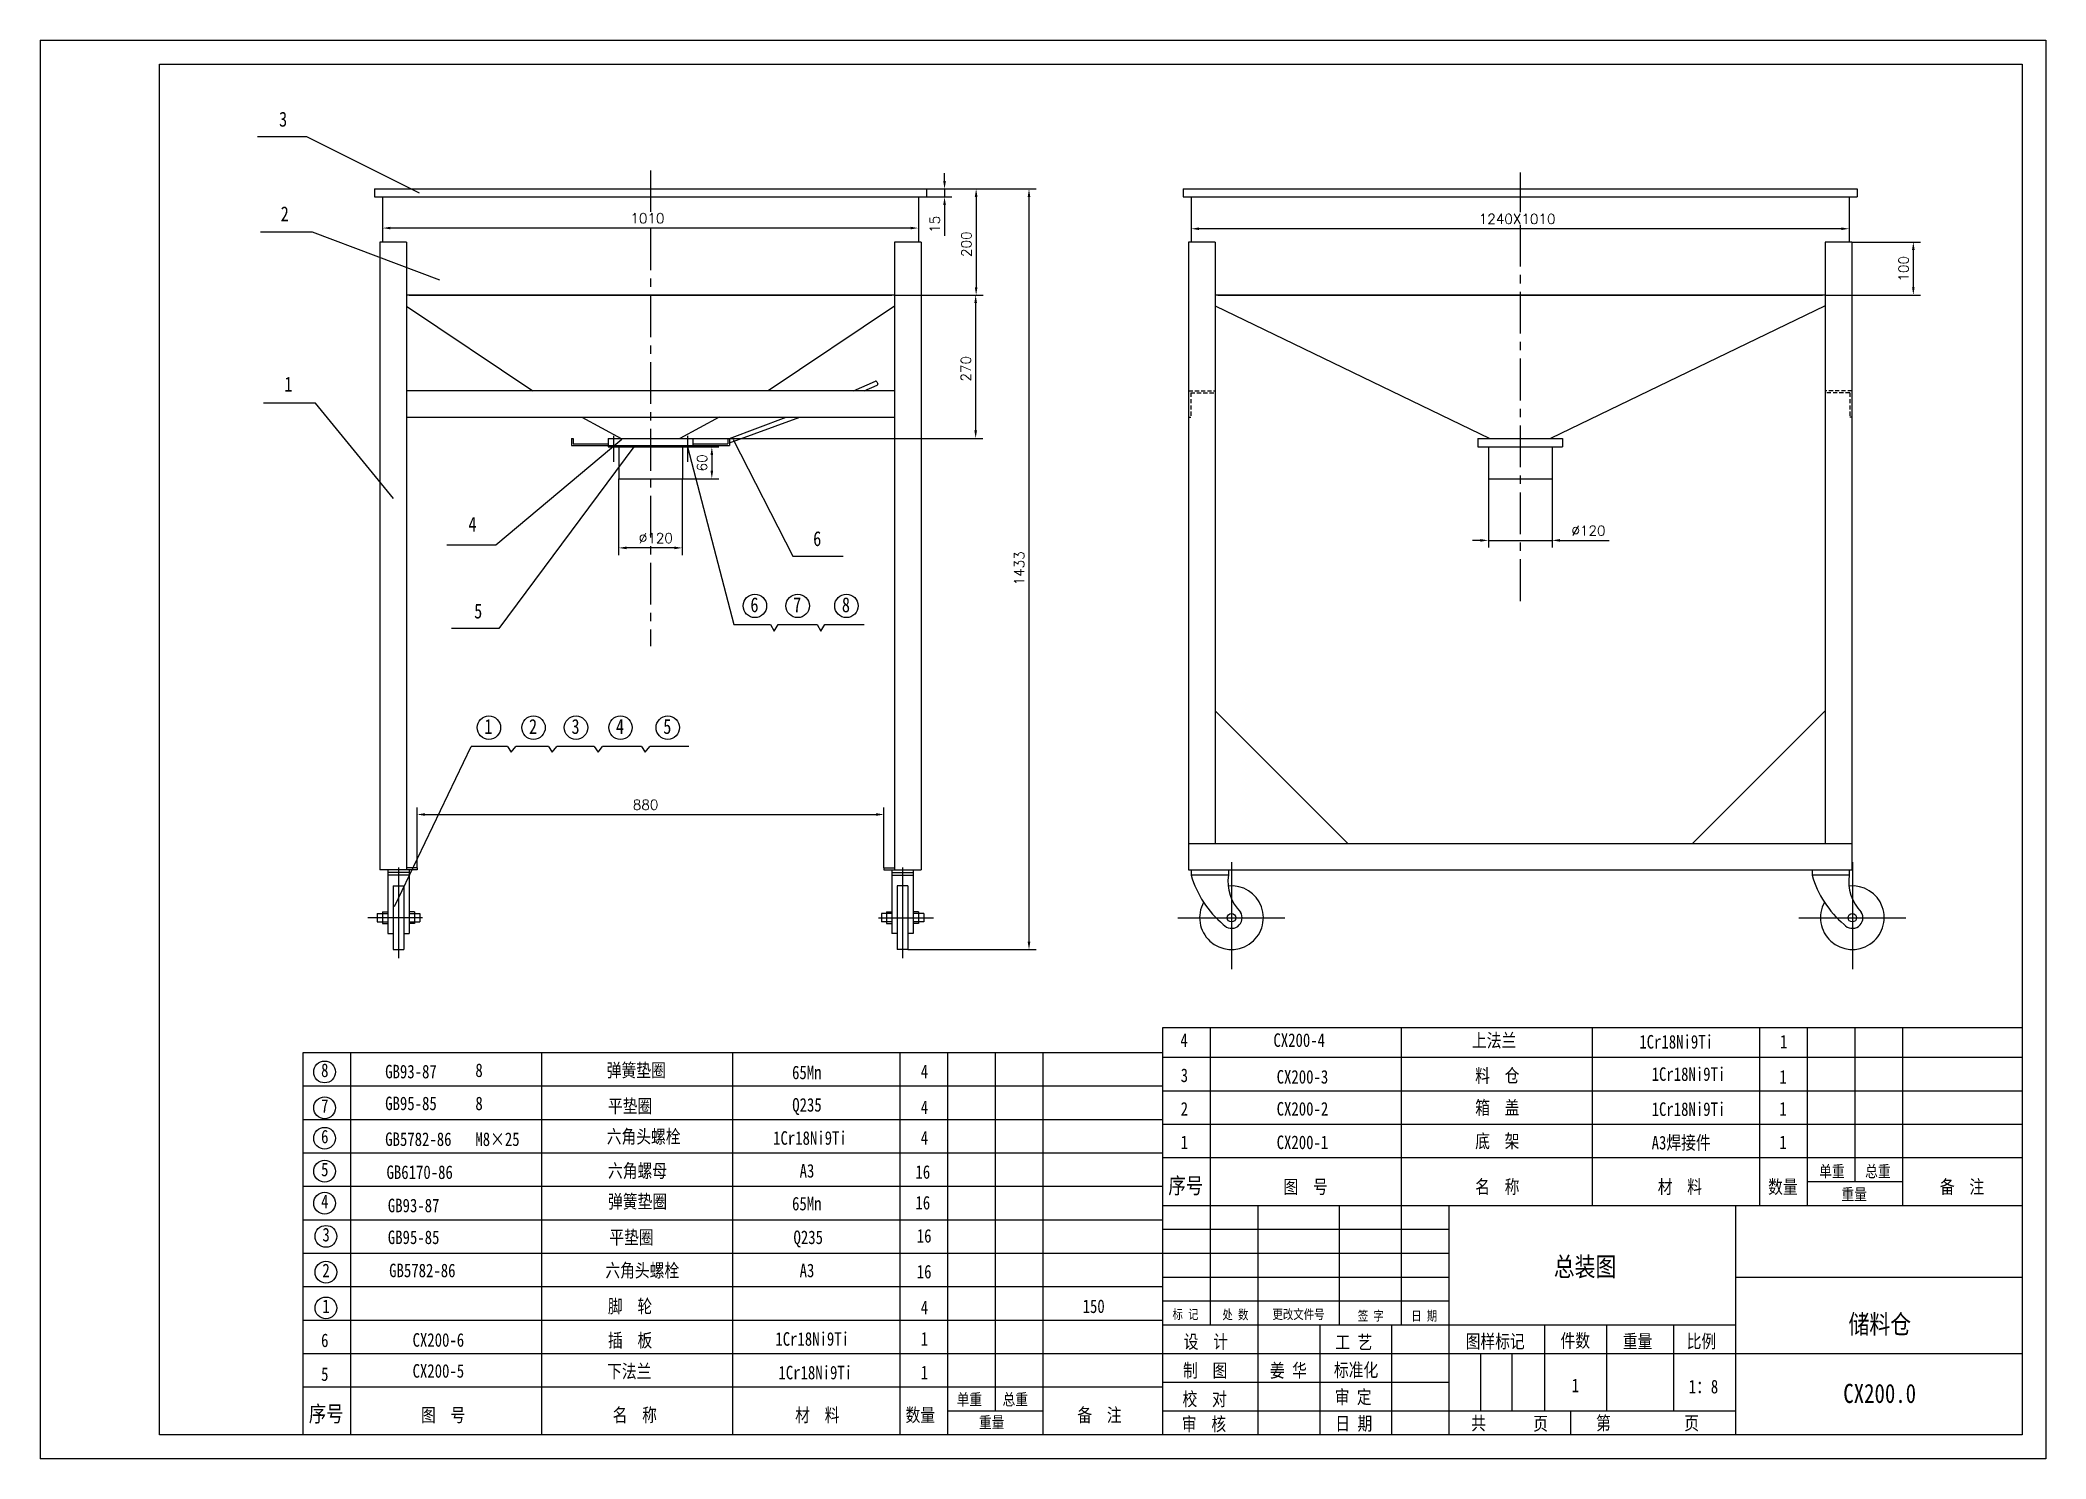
# Model space of a CAD drawing. Extents: x -829 to 2951, y -1921 to 752.
import ezdxf

# ---------------------------------------------------------------- set-up
doc = ezdxf.new("R2010")
doc.units = 0
doc.header["$LTSCALE"] = 10.5
doc.header["$MEASUREMENT"] = 0
doc.linetypes.add('CENTER', pattern=[2, 1.25, -0.25, 0.25, -0.25])
doc.linetypes.add('HIDDEN', pattern=[0.375, 0.25, -0.125])
doc.layers.get('0').update_dxf_attribs({"color": 2, "linetype": 'CONTINUOUS'})
doc.layers.get('DEFPOINTS').update_dxf_attribs({"linetype": 'CONTINUOUS'})
doc.layers.add('PART', color=3, linetype='CONTINUOUS')
doc.layers.add('SMPEN_THICK', color=7, linetype='CONTINUOUS')
doc.styles.add('HZDX', font='', dxfattribs={"width": 0.8, "height": 7.5})
doc.styles.get("Standard").update_dxf_attribs({"font": 'txt.shx', "height": 18.75, "bigfont": 'hzfs.shx'})
doc.styles.get('HZDX').set_extended_font_data('SimSun')
doc.dimstyles.get("Standard").update_dxf_attribs({"dimtxt": 0.18, "dimasz": 0.18, "dimexe": 0.18, "dimexo": 0.0625, "dimgap": 0.09, "dimtad": 0, "dimtih": 1, "dimtoh": 1, "dimdec": 4, "dimzin": 0, "dimdsep": 46, "dimtxsty": 'Standard', "dimcen": 0.09, "dimadec": 0, "dimazin": 0, "dimtfac": 1, "dimtdec": 4, "dimtofl": 0, "dimtmove": 0, "dimatfit": 3, "dimfxl": 1, "dimtolj": 1, "dimtzin": 0, "dimarcsym": 0})

# ---------------------------------------------------------------- blocks, each defined once
blk = doc.blocks.new('*D5')
at = {"color": 2, "linetype": 'ByBlock', "transparency": 16777216}
for p, q in [((-183.8, 427), (-183.8, 354.9)), ((826.2, 427), (826.2, 354.9)), ((811.2, 368.4), (-168.8, 368.4))]:
    blk.add_line(p, q, dxfattribs=at)
for points in [[(-168.8, 370.9), (-168.8, 365.9), (-183.8, 368.4)], [(811.2, 370.9), (811.2, 365.9), (826.2, 368.4)]]:
    blk.add_solid(points, dxfattribs=at)
at = {"layer": 'DEFPOINTS', "color": 0, "linetype": 'ByBlock', "transparency": 16777216}
for p in [(-183.8, 427), (826.2, 427), (-183.8, 368.4)]:
    blk.add_point(p, dxfattribs=at)
at = {"color": 2, "linetype": 'ByBlock', "transparency": 16777216, "insert": (315.4, 386.8), "char_height": 18.75, "attachment_point": 5}
blk.add_mtext('\\A1;1010', dxfattribs=at)
blk = doc.blocks.new('*D6')
at = {"color": 2, "linetype": 'ByBlock', "transparency": 16777216}
for p, q in [((1340.2, 427), (1340.2, 353.6)), ((2580.2, 427), (2580.2, 353.6)), ((2565.2, 367.1), (1355.2, 367.1))]:
    blk.add_line(p, q, dxfattribs=at)
for points in [[(1355.2, 369.6), (1355.2, 364.6), (1340.2, 367.1)], [(2565.2, 369.6), (2565.2, 364.6), (2580.2, 367.1)]]:
    blk.add_solid(points, dxfattribs=at)
at = {"layer": 'DEFPOINTS', "color": 0, "linetype": 'ByBlock', "transparency": 16777216}
for p in [(1340.2, 427), (2580.2, 427), (1340.2, 367.1)]:
    blk.add_point(p, dxfattribs=at)
at = {"color": 2, "linetype": 'ByBlock', "transparency": 16777216, "insert": (1954.4, 385.5), "char_height": 18.75, "attachment_point": 5}
blk.add_mtext('\\A1;1240X1010', dxfattribs=at)
blk = doc.blocks.new('*D7')
at = {"color": 2, "linetype": 'ByBlock', "transparency": 16777216}
for p, q in [((875.4, 457), (875.4, 472)), ((841.2, 442), (888.9, 442)), ((841.2, 427), (888.9, 427)), ((875.4, 442), (875.4, 427)), ((875.4, 412), (875.4, 354))]:
    blk.add_line(p, q, dxfattribs=at)
for points in [[(872.9, 457), (877.9, 457), (875.4, 442)], [(872.9, 412), (877.9, 412), (875.4, 427)]]:
    blk.add_solid(points, dxfattribs=at)
at = {"layer": 'DEFPOINTS', "color": 0, "linetype": 'ByBlock', "transparency": 16777216}
for p in [(841.2, 442), (841.2, 427), (875.4, 427)]:
    blk.add_point(p, dxfattribs=at)
at = {"color": 2, "linetype": 'ByBlock', "transparency": 16777216, "insert": (857, 375.5), "char_height": 18.75, "attachment_point": 5, "rotation": 90}
blk.add_mtext('\\A1;15', dxfattribs=at)
blk = doc.blocks.new('*D8')
at = {"color": 2, "linetype": 'ByBlock', "transparency": 16777216}
for p, q in [((841.2, 442), (948.4, 442)), ((934.9, 427), (934.9, 257)), ((781.2, 242), (948.4, 242))]:
    blk.add_line(p, q, dxfattribs=at)
for points in [[(932.4, 427), (937.4, 427), (934.9, 442)], [(932.4, 257), (937.4, 257), (934.9, 242)]]:
    blk.add_solid(points, dxfattribs=at)
at = {"layer": 'DEFPOINTS', "color": 0, "linetype": 'ByBlock', "transparency": 16777216}
for p in [(841.2, 442), (781.2, 242), (934.9, 242)]:
    blk.add_point(p, dxfattribs=at)
at = {"color": 2, "linetype": 'ByBlock', "transparency": 16777216, "insert": (916.5, 338), "char_height": 18.75, "attachment_point": 5, "rotation": 90}
blk.add_mtext('\\A1;200', dxfattribs=at)
blk = doc.blocks.new('*D10')
at = {"color": 2, "linetype": 'ByBlock', "transparency": 16777216}
for p, q in [((261.2, -74), (261.2, -217.7)), ((381.2, -74), (381.2, -217.7)), ((366.2, -204.2), (276.2, -204.2))]:
    blk.add_line(p, q, dxfattribs=at)
for points in [[(276.2, -201.7), (276.2, -206.7), (261.2, -204.2)], [(366.2, -201.7), (366.2, -206.7), (381.2, -204.2)]]:
    blk.add_solid(points, dxfattribs=at)
at = {"layer": 'DEFPOINTS', "color": 0, "linetype": 'ByBlock', "transparency": 16777216}
for p in [(261.2, -74), (381.2, -74), (261.2, -204.2)]:
    blk.add_point(p, dxfattribs=at)
at = {"color": 2, "linetype": 'ByBlock', "transparency": 16777216, "insert": (331.3, -185.8), "char_height": 18.75, "attachment_point": 5}
blk.add_mtext('\\A1;∅120', dxfattribs=at)
blk = doc.blocks.new('*D11')
at = {"color": 2, "linetype": 'ByBlock', "transparency": 16777216}
for p, q in [((381.2, -14), (450.3, -14)), ((436.8, -29), (436.8, -59)), ((381.2, -74), (450.3, -74))]:
    blk.add_line(p, q, dxfattribs=at)
for points in [[(434.3, -29), (439.3, -29), (436.8, -14)], [(434.3, -59), (439.3, -59), (436.8, -74)]]:
    blk.add_solid(points, dxfattribs=at)
at = {"layer": 'DEFPOINTS', "color": 0, "linetype": 'ByBlock', "transparency": 16777216}
for p in [(381.2, -14), (381.2, -74), (436.8, -74)]:
    blk.add_point(p, dxfattribs=at)
at = {"color": 2, "linetype": 'ByBlock', "transparency": 16777216, "insert": (418.4, -44), "char_height": 18.75, "attachment_point": 5, "rotation": 90}
blk.add_mtext('\\A1;60', dxfattribs=at)
blk = doc.blocks.new('*D12')
at = {"color": 2, "linetype": 'ByBlock', "transparency": 16777216}
for p, q in [((1777.5, -74), (1777.5, -203.6)), ((1897.5, -74), (1897.5, -203.6)), ((1762.5, -190.1), (1747.5, -190.1)), ((1777.5, -190.1), (1897.5, -190.1)), ((1912.5, -190.1), (2004.9, -190.1))]:
    blk.add_line(p, q, dxfattribs=at)
for points in [[(1762.5, -187.6), (1762.5, -192.6), (1777.5, -190.1)], [(1912.5, -187.6), (1912.5, -192.6), (1897.5, -190.1)]]:
    blk.add_solid(points, dxfattribs=at)
at = {"layer": 'DEFPOINTS', "color": 0, "linetype": 'ByBlock', "transparency": 16777216}
for p in [(1777.5, -74), (1897.5, -74), (1897.5, -190.1)]:
    blk.add_point(p, dxfattribs=at)
at = {"color": 2, "linetype": 'ByBlock', "transparency": 16777216, "insert": (1966.2, -171.7), "char_height": 18.75, "attachment_point": 5}
blk.add_mtext('\\A1;∅120', dxfattribs=at)
blk = doc.blocks.new('*D13')
at = {"color": 2, "linetype": 'ByBlock', "transparency": 16777216}
for p, q in [((2585.2, 342), (2714.6, 342)), ((2701.1, 327), (2701.1, 257)), ((2535.2, 242), (2714.6, 242))]:
    blk.add_line(p, q, dxfattribs=at)
for points in [[(2698.6, 327), (2703.6, 327), (2701.1, 342)], [(2698.6, 257), (2703.6, 257), (2701.1, 242)]]:
    blk.add_solid(points, dxfattribs=at)
at = {"layer": 'DEFPOINTS', "color": 0, "linetype": 'ByBlock', "transparency": 16777216}
for p in [(2585.2, 342), (2535.2, 242), (2701.1, 242)]:
    blk.add_point(p, dxfattribs=at)
at = {"color": 2, "linetype": 'ByBlock', "transparency": 16777216, "insert": (2682.7, 291.6), "char_height": 18.75, "attachment_point": 5, "rotation": 90}
blk.add_mtext('\\A1;100', dxfattribs=at)
blk = doc.blocks.new('*D14')
at = {"color": 2, "linetype": 'ByBlock', "transparency": 16777216}
for p, q in [((-118.8, -807), (-118.8, -693)), ((-103.8, -706.5), (746.2, -706.5)), ((761.2, -807), (761.2, -693))]:
    blk.add_line(p, q, dxfattribs=at)
for points in [[(-103.8, -704), (-103.8, -709), (-118.8, -706.5)], [(746.2, -704), (746.2, -709), (761.2, -706.5)]]:
    blk.add_solid(points, dxfattribs=at)
at = {"layer": 'DEFPOINTS', "color": 0, "linetype": 'ByBlock', "transparency": 16777216}
for p in [(761.2, -706.5), (-118.8, -807), (761.2, -807)]:
    blk.add_point(p, dxfattribs=at)
at = {"color": 2, "linetype": 'ByBlock', "transparency": 16777216, "insert": (311.9, -688.1), "char_height": 18.75, "attachment_point": 5}
blk.add_mtext('\\A1;880', dxfattribs=at)
blk = doc.blocks.new('*D15')
at = {"color": 2, "linetype": 'ByBlock', "transparency": 16777216}
for p, q in [((841.2, 472), (1048, 472)), ((1034.5, 457), (1034.5, -946)), ((806.2, -961), (1048, -961))]:
    blk.add_line(p, q, dxfattribs=at)
for points in [[(1032, 457), (1037, 457), (1034.5, 472)], [(1032, -946), (1037, -946), (1034.5, -961)]]:
    blk.add_solid(points, dxfattribs=at)
at = {"layer": 'DEFPOINTS', "color": 0, "linetype": 'ByBlock', "transparency": 16777216}
for p in [(841.2, 472), (806.2, -961), (1034.5, -961)]:
    blk.add_point(p, dxfattribs=at)
at = {"color": 2, "linetype": 'ByBlock', "transparency": 16777216, "insert": (1016.2, -242.8), "char_height": 18.75, "attachment_point": 5, "rotation": 90}
blk.add_mtext('\\A1;1433', dxfattribs=at)
blk = doc.blocks.new('*D18')
at = {"color": 2, "linetype": 'ByBlock', "transparency": 16777216}
for p, q in [((831.2, 272), (947.5, 272)), ((934, 257), (934, 17)), ((376.8, 2), (947.5, 2))]:
    blk.add_line(p, q, dxfattribs=at)
for points in [[(931.5, 257), (936.5, 257), (934, 272)], [(931.5, 17), (936.5, 17), (934, 2)]]:
    blk.add_solid(points, dxfattribs=at)
at = {"layer": 'DEFPOINTS', "color": 0, "linetype": 'ByBlock', "transparency": 16777216}
for p in [(831.2, 272), (376.8, 2), (934, 2)]:
    blk.add_point(p, dxfattribs=at)
at = {"color": 2, "linetype": 'ByBlock', "transparency": 16777216, "insert": (915.6, 133.2), "char_height": 18.75, "attachment_point": 5, "rotation": 90}
blk.add_mtext('\\A1;270', dxfattribs=at)

msp = doc.modelspace()

# ---------------------------------------------------------------- linework, layer by layer
at = {"layer": 'PART', "color": 6, "linetype": 'Continuous'}
for p, q in [((-829.09846, 752.46131), (2950.90154, 752.46131)), ((-829.09846, 752.46131), (-829.09846, -1920.53867)), ((2950.90154, 752.46131), (2950.90154, -1920.53867)), ((2950.90154, -1920.53867), (-829.09846, -1920.53867))]:
    msp.add_line(p, q, dxfattribs=at)
at = {"layer": 'PART', "color": 5, "linetype": 'Continuous'}
for p, q in [((-604.09846, 707.46131), (2905.90154, 707.46131)), ((2905.90154, 707.46131), (2905.90154, -1875.53867)), ((2905.90154, -1875.53867), (-604.09846, -1875.53867))]:
    msp.add_line(p, q, dxfattribs=at)
at = {"layer": 'PART', "linetype": 'Continuous'}
for p, q in [((1285.90154, -1108.53867), (1285.90154, -1875.53867)), ((2905.90154, -1108.53867), (1285.90154, -1108.53867)), ((1375.90154, -1108.53867), (1375.90154, -1443.53867)), ((1735.90154, -1108.53867), (1735.90154, -1443.53867)), ((2095.90154, -1108.53867), (2095.90154, -1443.53867)), ((2410.90154, -1108.53867), (2410.90154, -1443.53867)), ((2500.90154, -1108.53867), (2500.90154, -1443.53867)), ((2590.90154, -1108.53867), (2590.90154, -1398.53867)), ((2680.90154, -1108.53867), (2680.90154, -1443.53867)), ((-334.09846, -1155.53867), (-334.09846, -1875.53867)), ((1285.90154, -1155.53867), (-334.09846, -1155.53867)), ((-244.09846, -1155.53867), (-244.09846, -1875.53867)), ((115.90154, -1155.53867), (115.90154, -1875.53867)), ((475.90154, -1155.53867), (475.90154, -1875.53867)), ((790.90154, -1155.53867), (790.90154, -1875.53867)), ((880.90154, -1155.53867), (880.90154, -1875.53867)), ((970.90154, -1155.53867), (970.90154, -1830.53867)), ((1060.90154, -1155.53867), (1060.90154, -1875.53867)), ((2905.90154, -1164.53867), (1285.90154, -1164.53867)), ((1285.90154, -1218.53867), (-334.09846, -1218.53867)), ((2905.90154, -1227.53867), (1285.90154, -1227.53867)), ((1285.90154, -1281.53867), (-334.09846, -1281.53867)), ((2905.90154, -1290.53867), (1285.90154, -1290.53867)), ((1285.90154, -1344.53867), (-334.09846, -1344.53867)), ((2905.90154, -1353.53867), (1285.90154, -1353.53867)), ((2680.90154, -1398.53867), (2500.90154, -1398.53867)), ((1285.90154, -1407.53867), (-334.09846, -1407.53867)), ((1285.90154, -1470.53867), (-334.09846, -1470.53867)), ((2905.90154, -1443.53867), (1285.90154, -1443.53867)), ((1375.90154, -1443.53867), (1375.90154, -1668.53867)), ((1465.90154, -1443.53867), (1465.90154, -1875.53867)), ((1618.90154, -1443.53867), (1618.90154, -1668.53867)), ((1735.90154, -1443.53867), (1735.90154, -1668.53867)), ((1825.90154, -1443.53867), (1825.90154, -1875.53867)), ((2365.90154, -1443.53867), (2365.90154, -1875.53867)), ((1285.90154, -1533.53867), (-334.09846, -1533.53867)), ((2905.90154, -1578.53867), (2365.90154, -1578.53867)), ((1285.90154, -1596.53867), (-334.09846, -1596.53867)), ((1285.90154, -1659.53867), (-334.09846, -1659.53867)), ((1582.90154, -1668.53867), (1582.90154, -1875.53867)), ((1717.90154, -1668.53867), (1717.90154, -1875.53867)), ((2005.90154, -1668.53867), (2005.90154, -1830.53867)), ((2122.90154, -1668.53867), (2122.90154, -1830.53867)), ((2248.90154, -1668.53867), (2248.90154, -1830.53867)), ((1285.90154, -1722.53867), (-334.09846, -1722.53867)), ((1885.30154, -1722.53867), (1885.30154, -1830.53867)), ((1944.70154, -1722.53867), (1944.70154, -1830.53867)), ((2905.90154, -1722.53867), (2365.90154, -1722.53867)), ((1285.90154, -1785.53867), (-334.09846, -1785.53867)), ((1060.90154, -1830.53867), (880.90154, -1830.53867)), ((2055.20153, -1830.53867), (2055.20153, -1875.53867))]:
    msp.add_line(p, q, dxfattribs=at)
at = {"layer": 'SMPEN_THICK', "color": 5}
msp.add_line((-604.09846, -1875.53867), (-604.09846, 707.46131), dxfattribs=at)
at = {"layer": 'SMPEN_THICK'}
for p, q in [((-326.55829, 570.29332), (-419.28482, 570.29332)), ((-113.83271, 464.01005), (-326.55829, 570.29332)), ((-315.64928, 390.39941), (-413.83032, 390.39941)), ((-75.65119, 300.47013), (-315.64928, 390.39941)), ((-310.19477, 68.7709), (-408.37581, 68.7709)), ((-162.92323, -111.12301), (-310.19477, 68.7709)), ((267.33789, 0.24364), (29.51458, -198.81757)), ((289.6143, -13.52597), (35.46017, -356.28391)), ((391.24415, -13.99214), (478.56775, -348.72942)), ((477.24929, -0.12921), (589.13373, -219.98787)), ((29.51458, -198.81757), (-62.64195, -198.81757)), ((589.13373, -219.98787), (684.26305, -219.98787)), ((35.46017, -356.28391), (-53.72357, -356.28391)), ((478.56775, -348.72942), (547.32018, -348.72942)), ((547.32018, -348.72942), (554.12735, -360.9752)), ((554.12735, -360.9752), (561.92466, -348.72942)), ((561.92466, -348.72942), (635.1327, -348.72942)), ((635.1327, -348.72942), (641.93987, -360.9752)), ((641.93987, -360.9752), (649.73718, -348.72942)), ((649.73718, -348.72942), (723.62594, -348.72942)), ((-161.40478, -879.8808), (-16.89713, -578.39141)), ((51.40513, -578.39141), (-16.89713, -578.39141)), ((51.40513, -578.39141), (58.54589, -589.09632)), ((58.54589, -589.09632), (67.1148, -578.39141)), ((128.70882, -578.39141), (67.1148, -578.39141)), ((128.70882, -578.39141), (135.84957, -589.09632)), ((135.84957, -589.09632), (144.41848, -578.39141)), ((215.13562, -578.39141), (144.41848, -578.39141)), ((215.13562, -578.39141), (222.27638, -589.09632)), ((222.27638, -589.09632), (230.84528, -578.39141)), ((304.25516, -578.39141), (230.84528, -578.39141)), ((304.25516, -578.39141), (311.39592, -589.09632)), ((311.39592, -589.09632), (319.96482, -578.39141)), ((393.3747, -578.39141), (319.96482, -578.39141)), ((-153.75585, -806.53999), (-153.75585, -977.40984)), ((796.24415, -806.53999), (796.24415, -977.40984)), ((1416.14221, -795.99908), (1416.14221, -998.19678)), ((2586.14221, -795.99908), (2586.14221, -998.19678)), ((-108.63808, -900.99214), (-211.76623, -900.99214)), ((751.12638, -900.99214), (854.25453, -900.99214)), ((1315.10604, -900.99214), (1516.71282, -900.99214)), ((2485.10604, -900.99214), (2686.71282, -900.99214)), ((1825.90154, -1488.53867), (1285.90154, -1488.53867)), ((1825.90154, -1533.53867), (1285.90154, -1533.53867)), ((1825.90154, -1578.53867), (1285.90154, -1578.53867)), ((1825.90154, -1623.53867), (1285.90154, -1623.53867)), ((2365.90154, -1668.53867), (1285.90154, -1668.53867)), ((2365.90154, -1722.53867), (1285.90154, -1722.53867)), ((1825.90154, -1776.53867), (1285.90154, -1776.53867)), ((2365.90154, -1830.53867), (1285.90154, -1830.53867))]:
    msp.add_line(p, q, dxfattribs=at)
at = {"layer": 'SMPEN_THICK', "color": 7, "linetype": 'CENTER', "ltscale": 6}
for p, q in [((321.24415, 506.63667), (321.24415, 429.12512)), ((1960.22381, 503.22019), (1960.22381, 428.36606)), ((321.24415, 397.83663), (321.24415, -389.14289)), ((1960.22381, 404.47486), (1960.22381, -312.82891)), ((251.24415, 7.08456), (251.24415, -41.91397)), ((391.24415, 7.08456), (391.24415, -41.91397))]:
    msp.add_line(p, q, dxfattribs=at)
at = {"layer": 'SMPEN_THICK', "color": 4}
for p, q in [((-198.75585, 472.00786), (841.24415, 472.00786)), ((-198.75585, 472.00786), (-198.75585, 457.00786)), ((-198.75585, 457.00786), (841.24415, 457.00786)), ((-183.75585, 457.00786), (-183.75585, 372.00786)), ((826.24415, 457.00786), (826.24415, 372.00786)), ((841.24415, 472.00786), (841.24415, 457.00786)), ((1325.22381, 472.00786), (2595.22381, 472.00786)), ((1325.22381, 472.00786), (1325.22381, 457.00786)), ((1325.22381, 457.00786), (2595.22381, 457.00786)), ((1340.22381, 457.00786), (1340.22381, 372.00786)), ((2580.22381, 457.00786), (2580.22381, 372.00786)), ((2595.22381, 472.00786), (2595.22381, 457.00786)), ((-188.75585, 372.00786), (-188.75585, -810.99214)), ((-138.75585, 372.00786), (-188.75585, 372.00786)), ((-138.75585, 372.00786), (-138.75585, -810.99214)), ((781.24415, 372.00786), (781.24415, 42.00786)), ((831.24415, 372.00786), (781.24415, 372.00786)), ((831.24415, 372.00786), (831.24415, -810.99214)), ((1335.22381, 372.00786), (1335.22381, -810.99214)), ((1385.22381, 372.00786), (1335.22381, 372.00786)), ((1385.22381, 372.00786), (1385.22381, -760.99214)), ((2535.22381, 372.00786), (2535.22381, -760.99214)), ((2585.22381, 372.00786), (2535.22381, 372.00786)), ((2585.22381, 372.00786), (2585.22381, -810.99214)), ((781.24415, 272.00786), (-138.75585, 272.00786)), ((-133.75585, 272.00786), (776.24415, 272.00786)), ((2535.22381, 272.00786), (1385.22381, 272.00786)), ((1390.22381, 272.00786), (2530.22381, 272.00786)), ((-138.75585, 251.29702), (99.71082, 92.00786)), ((781.24415, 251.29702), (542.77748, 92.00786)), ((1385.22381, 251.88522), (1903.15715, 2.00786)), ((2535.22381, 251.88522), (2017.29048, 2.00786)), ((723.96034, 92.00786), (-138.75585, 92.00786)), ((703.65414, 92.00786), (745.01901, 109.75008)), ((723.96034, 92.00786), (748.31282, 102.4478)), ((781.24415, 92.00786), (723.96034, 92.00786)), ((747.61491, 108.76811), (749.33229, 105.1421)), ((-138.75585, 42.00786), (781.24415, 42.00786)), ((191.93304, 42.00786), (265.71082, 2.00786)), ((450.55526, 42.00786), (376.77748, 2.00786)), ((469.94653, -6.51475), (602.61074, 42.00786)), ((470.24415, 2.00786), (577.13584, 42.00786)), ((781.24415, 42.00786), (781.24415, -810.99214)), ((172.24415, 2.00786), (172.24415, -10.99214)), ((172.24415, 2.00786), (175.24415, 2.00786)), ((175.24415, 2.00786), (175.24415, -7.99214)), ((241.24415, 2.00786), (401.24415, 2.00786)), ((241.24415, 2.00786), (241.24415, -13.99214)), ((401.24415, 2.00786), (401.24415, -13.99214)), ((467.24415, 2.00786), (467.24415, -7.99214)), ((467.24415, 2.00786), (470.24415, 2.00786)), ((470.24415, 2.00786), (470.24415, -10.99214)), ((1880.22381, 2.00786), (2040.22381, 2.00786)), ((1880.22381, 2.00786), (1880.22381, -13.99214)), ((1880.22381, 2.00786), (2040.22381, 2.00786)), ((2040.22381, 2.00786), (2040.22381, -13.99214)), ((172.24415, -10.99214), (470.24415, -10.99214)), ((175.24415, -7.99214), (241.24415, -7.99214)), ((241.24415, -13.99214), (401.24415, -13.99214)), ((261.24415, -13.99214), (261.24415, -73.99214)), ((381.24415, -13.99214), (381.24415, -73.99214)), ((401.24415, -7.99214), (467.24415, -7.99214)), ((1880.22381, -13.99214), (2040.22381, -13.99214)), ((1900.22381, -13.99214), (1900.22381, -73.99214)), ((2020.22381, -13.99214), (2020.22381, -73.99214)), ((261.24415, -73.99214), (381.24415, -73.99214)), ((1900.22381, -73.99214), (2020.22381, -73.99214)), ((1385.22381, -510.99214), (1635.22381, -760.99214)), ((2535.22381, -510.99214), (2285.22381, -760.99214)), ((1335.22381, -760.99214), (2585.22381, -760.99214)), ((-118.75585, -810.99214), (-188.75585, -810.99214)), ((-173.75585, -810.99214), (-173.75585, -820.99214)), ((-133.75585, -815.99214), (-173.75585, -815.99214)), ((-133.75585, -820.99214), (-173.75585, -820.99214)), ((-173.75585, -820.99214), (-173.75585, -908.99214)), ((-118.75585, -806.99214), (-138.75585, -806.99214)), ((-133.75585, -810.99214), (-133.75585, -820.99214)), ((-133.75585, -820.99214), (-133.75585, -908.99214)), ((-118.75585, -806.99214), (-118.75585, -810.99214)), ((761.24415, -806.99214), (781.24415, -806.99214)), ((761.24415, -806.99214), (761.24415, -810.99214)), ((761.24415, -810.99214), (831.24415, -810.99214)), ((776.24415, -810.99214), (776.24415, -820.99214)), ((776.24415, -815.99214), (816.24415, -815.99214)), ((776.24415, -820.99214), (776.24415, -908.99214)), ((776.24415, -820.99214), (816.24415, -820.99214)), ((816.24415, -810.99214), (816.24415, -820.99214)), ((816.24415, -820.99214), (816.24415, -908.99214)), ((1335.22381, -810.99214), (2585.22381, -810.99214)), ((1340.22381, -810.99214), (1340.22381, -820.99214)), ((1410.22381, -820.99214), (1340.22381, -820.99214)), ((1410.22381, -810.99214), (1410.22381, -820.99214)), ((2510.22381, -810.99214), (2510.22381, -820.99214)), ((2580.22381, -820.99214), (2510.22381, -820.99214)), ((2580.22381, -810.99214), (2580.22381, -820.99214)), ((-163.75585, -840.99214), (-163.75585, -960.99214)), ((-163.75585, -840.99214), (-143.75585, -840.99214)), ((-143.75585, -840.99214), (-143.75585, -960.99214)), ((786.24415, -840.99214), (786.24415, -960.99214)), ((806.24415, -840.99214), (786.24415, -840.99214)), ((806.24415, -840.99214), (806.24415, -960.99214)), ((-193.75585, -892.99214), (-173.75585, -892.99214)), ((-193.75585, -892.99214), (-193.75585, -908.99214)), ((-183.75585, -889.99214), (-173.75585, -889.99214)), ((-183.75585, -889.99214), (-183.75585, -911.99214)), ((-123.75585, -889.99214), (-133.75585, -889.99214)), ((-133.75585, -892.99214), (-113.75585, -892.99214)), ((-123.75585, -889.99214), (-123.75585, -911.99214)), ((-113.75585, -892.99214), (-113.75585, -908.99214)), ((776.24415, -892.99214), (756.24415, -892.99214)), ((756.24415, -892.99214), (756.24415, -908.99214)), ((766.24415, -889.99214), (766.24415, -911.99214)), ((766.24415, -889.99214), (776.24415, -889.99214)), ((826.24415, -889.99214), (816.24415, -889.99214)), ((836.24415, -892.99214), (816.24415, -892.99214)), ((826.24415, -889.99214), (826.24415, -911.99214)), ((836.24415, -892.99214), (836.24415, -908.99214)), ((-193.75585, -908.99214), (-173.75585, -908.99214)), ((-183.75585, -911.99214), (-173.75585, -911.99214)), ((-173.75585, -908.99214), (-173.75585, -930.99214)), ((-173.75585, -930.99214), (-163.75585, -930.99214)), ((-143.75585, -930.99214), (-133.75585, -930.99214)), ((-133.75585, -908.99214), (-113.75585, -908.99214)), ((-133.75585, -908.99214), (-133.75585, -930.99214)), ((-123.75585, -911.99214), (-133.75585, -911.99214)), ((776.24415, -908.99214), (756.24415, -908.99214)), ((766.24415, -911.99214), (776.24415, -911.99214)), ((776.24415, -908.99214), (776.24415, -930.99214)), ((786.24415, -930.99214), (776.24415, -930.99214)), ((816.24415, -930.99214), (806.24415, -930.99214)), ((816.24415, -908.99214), (816.24415, -930.99214)), ((836.24415, -908.99214), (816.24415, -908.99214)), ((826.24415, -911.99214), (816.24415, -911.99214)), ((-163.75585, -960.99214), (-143.75585, -960.99214)), ((806.24415, -960.99214), (786.24415, -960.99214))]:
    msp.add_line(p, q, dxfattribs=at)
at = {"layer": 'SMPEN_THICK', "color": 7, "linetype": 'HIDDEN', "ltscale": 3}
for p, q in [((1335.22381, 92.00786), (1385.22381, 92.00786)), ((1339.22381, 88.00786), (1385.22381, 88.00786)), ((1339.22381, 88.00786), (1339.22381, 42.00786)), ((2585.22381, 92.00786), (2535.22381, 92.00786)), ((2581.22381, 88.00786), (2535.22381, 88.00786)), ((2581.22381, 88.00786), (2581.22381, 42.00786)), ((1335.22381, 42.00786), (1339.22381, 42.00786)), ((2585.22381, 42.00786), (2581.22381, 42.00786))]:
    msp.add_line(p, q, dxfattribs=at)
at = {"layer": 'SMPEN_THICK'}
for centre, radius in [((517.99274, -313.4654), 22.08186), ((598.61332, -313.4654), 22.08186), ((690.43122, -313.4654), 22.08186), ((16.69002, -542.81999), 22.08186), ((100.76327, -542.81999), 22.08186), ((180.833, -542.81999), 22.08186), ((264.63929, -542.81999), 22.08186), ((353.75883, -542.81999), 22.08186), ((-292.94876, -1191.60597), 20.5531), ((-292.94876, -1259.04211), 20.5531), ((-292.94876, -1316.48771), 20.5531), ((-292.94876, -1378.56425), 20.5531), ((-292.94876, -1438.87181), 20.5531), ((-290.44967, -1501.31267), 20.5531), ((-290.44967, -1568.74881), 20.5531), ((-290.44967, -1636.18495), 20.5531)]:
    msp.add_circle(centre, radius, dxfattribs=at)
at = {"layer": 'SMPEN_THICK', "color": 4}
for centre in [(1416.14221, -900.99214), (2586.14221, -900.99214)]:
    msp.add_circle(centre, 8, dxfattribs=at)
for centre, radius, start, end in [((745.80739, 107.91202), 2, 25.34361247, 113.21545967), ((747.52478, 104.286), 2, 293.20487945, 25.34361247), ((1521.93381, -768.49804), 189.14057, 196.11344765, 230.1087549), ((1490.25426, -833.06704), 80.93624, 171.41999594, 225.05146265), ((2691.93381, -768.49804), 189.14057, 196.11344765, 230.1087549), ((2660.25426, -833.06704), 80.93624, 171.41999594, 225.05146265), ((1416.14221, -900.99214), 60, 151.09268163, 96.12400169), ((2586.14221, -900.99214), 60, 151.09268163, 96.12400169), ((1416.14221, -900.99214), 20, 219.14790812, 32.15135999), ((1416.14221, -900.99214), 20, 219.14790812, 32.15135999), ((2586.14221, -900.99214), 20, 219.14790812, 32.15135999), ((2586.14221, -900.99214), 20, 219.14790812, 32.15135999)]:
    msp.add_arc(centre, radius, start, end, dxfattribs=at)

# ---------------------------------------------------------------- texts
at = {"layer": 'SMPEN_THICK', "style": 'HZDX', "width": 0.8}
for s, height, p in [('3', 28, (-378.7903, 589.53956)), ('2', 28, (-375.68598, 411.24073)), ('1', 28, (-368.72315, 90.36594)), ('4', 28, (-21.9852, -173.55909)), ('6', 28, (627.80861, -200.78545)), ('6', 28, (509.49351, -325.32241)), ('7', 28, (590.1141, -325.32241)), ('8', 28, (681.932, -325.32241)), ('5', 28, (-11.0762, -337.09902)), ('1', 28, (8.1908, -554.677)), ('2', 28, (92.26405, -554.677)), ('3', 28, (172.33378, -554.677)), ('4', 28, (256.14007, -554.677)), ('5', 28, (345.25961, -554.677)), ('4', 25.515, (1319.84453, -1144.33479)), ('CX200-4', 25.515, (1495.16833, -1144.33479)), ('上法兰', 25.515, (1869.27237, -1144.98994)), ('1Cr18Ni9Ti', 25.515, (2184.69739, -1147.47466)), ('1', 25.515, (2449.9831, -1147.25335)), ('弹簧垫圈', 25.515, (238.7078, -1201.10718)), ('8', 25.515, (-299.5817, -1201.1225)), ('GB93-87', 25.515, (-178.76135, -1203.60481)), ('8', 25.515, (-8.82339, -1201.10718)), ('65Mn', 25.515, (587.96866, -1205.18738)), ('4', 25.515, (830.55687, -1203.37059)), ('3', 25.515, (1320.38027, -1210.63676)), ('CX200-3', 25.515, (1501.24861, -1213.50602)), ('料  仓', 25.515, (1875.35264, -1211.24261)), ('1Cr18Ni9Ti', 25.515, (2207.91441, -1208.37335)), ('1', 25.515, (2448.65422, -1213.50602)), ('7', 25.515, (-299.5817, -1268.55864)), ('GB95-85', 25.515, (-178.76135, -1263.54805)), ('8', 25.515, (-8.82339, -1263.54805)), ('平垫圈', 25.515, (241.08537, -1268.54332)), ('Q235', 25.515, (588.33319, -1266.30866)), ('4', 25.515, (830.55687, -1270.80673)), ('箱  盖', 25.515, (1875.35264, -1271.49701)), ('1Cr18Ni9Ti', 25.515, (2207.91441, -1274.36626)), ('2', 25.515, (1320.38027, -1273.76041)), ('CX200-2', 25.515, (1501.24861, -1273.76041)), ('1', 25.515, (2448.65422, -1273.76041)), ('6', 25.515, (-299.5817, -1326.00423)), ('GB5782-86', 25.515, (-178.76135, -1330.98419)), ('M8×25', 25.515, (-8.82339, -1330.98419)), ('六角头螺栓', 25.515, (238.7078, -1325.98891)), ('1Cr18Ni9Ti', 25.515, (552.305, -1328.74953)), ('4', 25.515, (830.55687, -1328.25232)), ('1', 25.515, (1320.38027, -1336.88406)), ('CX200-1', 25.515, (1501.24861, -1336.88406)), ('底  架', 25.515, (1875.35264, -1334.62066)), ('A3焊接件', 25.515, (2207.91441, -1337.48991)), ('1', 25.515, (2448.65422, -1336.88406)), ('5', 25.515, (-299.5817, -1388.08078)), ('GB6170-86', 25.515, (-176.26226, -1393.18217)), ('六角螺母', 25.515, (241.08537, -1390.44166)), ('A3', 25.515, (602.23413, -1390.5306)), ('16', 25.515, (820.56051, -1392.70507)), ('序号', 30, (1297.25642, -1420.69837)), ('图  号', 25.515, (1514.17939, -1420.69837)), ('名  称', 25.515, (1875.35264, -1420.69837)), ('材  料', 25.515, (2219.39812, -1420.69837)), ('数量', 25.515, (2427.43454, -1420.69837)), ('单重', 22, (2523.67548, -1389.7111)), ('总重', 22, (2610.23191, -1389.7111)), ('备  注', 25.515, (2751.16842, -1420.69837)), ('4', 25.515, (-299.5817, -1448.38834)), ('GB93-87', 25.515, (-173.76318, -1455.86592)), ('弹簧垫圈', 25.515, (241.08537, -1448.37302)), ('65Mn', 25.515, (587.96866, -1452.31167)), ('16', 25.515, (820.56051, -1450.63643)), ('重量', 22, (2565.6618, -1432.96416)), ('3', 25.515, (-297.08261, -1510.8292)), ('GB95-85', 25.515, (-173.76318, -1515.80916)), ('平垫圈', 25.515, (243.58446, -1515.80916)), ('Q235', 25.515, (590.71077, -1515.80916)), ('16', 25.515, (823.0596, -1513.07729)), ('六角头螺栓', 25.515, (236.0872, -1578.25002)), ('总装图', 36, (2023.54311, -1576.38004)), ('2', 25.515, (-297.08261, -1578.26534)), ('GB5782-86', 25.515, (-171.26409, -1578.25002)), ('A3', 25.515, (602.23413, -1578.25002)), ('16', 25.515, (823.0596, -1580.51343)), ('1', 25.515, (-297.08261, -1645.70148)), ('脚  轮', 25.515, (241.08537, -1645.68616)), ('4', 25.515, (830.55687, -1647.94957)), ('150', 25.515, (1135.52926, -1645.68616)), ('标 记', 18, (1304.95296, -1657.10384)), ('处 数', 18, (1398.93278, -1657.68029)), ('更改文件号', 18, (1493.33834, -1657.0958)), ('签 字', 18, (1654.1142, -1659.83307)), ('日 期', 18, (1754.81365, -1660.02912)), ('储料仓', 36, (2578.98647, -1684.82363)), ('6', 25.515, (-299.5817, -1709.87589)), ('CX200-6', 25.515, (-127.17815, -1709.20542)), ('插  板', 25.515, (241.08537, -1709.86057)), ('1Cr18Ni9Ti', 25.515, (556.5104, -1707.35001)), ('1', 25.515, (830.55687, -1707.12871)), ('设  计', 25.515, (1326.16124, -1712.46722)), ('工 艺', 25.515, (1611.83691, -1713.63146)), ('图样标记', 25.515, (1857.37504, -1711.84672)), ('件数', 25.515, (2036.21397, -1710.50912)), ('重量', 25.515, (2153.49372, -1711.84281)), ('比例', 25.515, (2273.96407, -1711.67642)), ('制  图', 25.515, (1324.82693, -1766.75475)), ('姜 华', 25.515, (1488.58368, -1766.75475)), ('标准化', 25.515, (1609.16826, -1765.75219)), ('5', 25.515, (-299.5817, -1773.60101)), ('CX200-5', 25.515, (-127.17815, -1767.57656)), ('下法兰', 25.515, (239.42861, -1768.23171)), ('1Cr18Ni9Ti', 25.515, (562.35091, -1770.71642)), ('1', 25.515, (830.55687, -1770.49511)), ('1', 25.515, (2057.09283, -1794.95745)), ('1：8', 25.515, (2277.7928, -1797.07171)), ('单重', 22, (898.16897, -1819.65594)), ('总重', 22, (984.72541, -1819.65594)), ('校  对', 25.515, (1323.91007, -1820.56416)), ('审 定', 25.515, (1610.66905, -1816.7073)), ('CX200.0', 36, (2569.13782, -1815.2095)), ('序号', 30, (-322.70554, -1850.6432)), ('图  号', 25.515, (-111.32711, -1850.6432)), ('名  称', 25.515, (249.84614, -1850.6432)), ('材  料', 25.515, (593.89162, -1850.6432)), ('数量', 25.515, (801.92803, -1850.6432)), ('重量', 22, (940.1553, -1862.909)), ('备  注', 25.515, (1125.66192, -1850.6432)), ('审  核', 25.515, (1322.57575, -1867.65991)), ('日 期', 25.515, (1611.89314, -1866.71741)), ('共', 25.515, (1867.75165, -1866.24973)), ('页', 25.515, (1984.82345, -1866.83338)), ('第', 25.515, (2103.26045, -1865.91695)), ('页', 25.515, (2269.44852, -1865.91695))]:
    msp.add_text(s, height=height, dxfattribs=at).set_placement(p)

# ---------------------------------------------------------------- dimensions: what is measured, and where the dimension line sits
at = {"layer": 'SMPEN_THICK'}
for base, p1, p2, override, picture, middle in [((875.39912, 457.00786), (841.24415, 472.00786), (841.24415, 457.00786), {"dimscale": 6, "dimtxt": 5, "dimasz": 2.5, "dimexe": 2.25, "dimexo": 0, "dimgap": 1.5, "dimtad": 1, "dimtih": 0, "dimtoh": 0, "dimzin": 8, "dimclrd": 2, "dimclre": 2, "dimclrt": 2, "dimtm": 0.115, "dimtfac": 0.66667, "dimtofl": 1, "dimatfit": 1, "dimtvp": 5, "dimtzin": 8}, '*D7', (875.39912, 405.50786)), ((934.90514, 272.00786), (841.24415, 472.00786), (781.24415, 272.00786), {"dimscale": 6, "dimtxt": 5, "dimasz": 2.5, "dimexe": 2.25, "dimexo": 0, "dimgap": 1.5, "dimtad": 1, "dimtih": 0, "dimtoh": 0, "dimzin": 8, "dimclrd": 2, "dimclre": 2, "dimclrt": 2, "dimtm": 0.115, "dimtfac": 0.66667, "dimatfit": 1, "dimtvp": 5, "dimtzin": 8}, '*D8', (934.90514, 368.03456)), ((2701.05502, 272.00786), (2585.22381, 372.00786), (2535.22381, 272.00786), {"dimscale": 6, "dimtxt": 5, "dimasz": 2.5, "dimexe": 2.25, "dimexo": 0, "dimgap": 1.5, "dimtad": 1, "dimtih": 0, "dimtoh": 0, "dimzin": 8, "dimclrd": 2, "dimclre": 2, "dimclrt": 2, "dimtm": 0.115, "dimtfac": 0.66667, "dimtofl": 1, "dimatfit": 1, "dimtvp": 5, "dimtzin": 8}, '*D13', (2701.05502, 321.62481))]:
    dim = msp.add_linear_dim(base=base, p1=p1, p2=p2, angle=90, dimstyle='Standard', override=override, dxfattribs=at)
    dim.commit()
    dim.dimension.update_dxf_attribs({"geometry": picture, "text_midpoint": middle, "dimtype": 160, "insert": (0, 30)})
dim = msp.add_linear_dim(base=(-183.75585, 398.38499), p1=(826.24415, 457.00786), p2=(-183.75585, 457.00786), dimstyle='Standard', override={"dimscale": 6, "dimtxt": 5, "dimasz": 2.5, "dimexe": 2.25, "dimexo": 0, "dimgap": 1.5, "dimtad": 1, "dimtih": 0, "dimtoh": 0, "dimzin": 8, "dimclrd": 2, "dimclre": 2, "dimclrt": 2, "dimtm": 0.115, "dimtfac": 0.66667, "dimtofl": 1, "dimatfit": 1, "dimtvp": 5, "dimtzin": 8}, dxfattribs=at)
dim.commit()
dim.dimension.update_dxf_attribs({"geometry": '*D5', "text_midpoint": (315.41135, 398.38499), "dimtype": 160, "insert": (0, 30)})
for base, p1, p2, override, picture, middle in [((1034.53848, -960.99214), (841.24415, 472.00786), (806.24415, -960.99214), {"dimscale": 6, "dimtxt": 5, "dimasz": 2.5, "dimexe": 2.25, "dimexo": 0, "dimgap": 1.5, "dimtad": 1, "dimtih": 0, "dimtoh": 0, "dimzin": 8, "dimclrd": 2, "dimclre": 2, "dimclrt": 2, "dimtm": 0.115, "dimtfac": 0.66667, "dimtofl": 1, "dimatfit": 1, "dimtvp": 5, "dimtzin": 8}, '*D15', (1034.53848, -242.77313)), ((933.96263, 2.00786), (831.24415, 272.00786), (376.77748, 2.00786), {"dimscale": 6, "dimtxt": 5, "dimasz": 2.5, "dimexe": 2.25, "dimexo": 0, "dimgap": 1.5, "dimtad": 1, "dimtih": 0, "dimtoh": 0, "dimzin": 8, "dimclrd": 2, "dimclre": 2, "dimclrt": 2, "dimtm": 0.115, "dimtfac": 0.66667, "dimtofl": 1, "dimatfit": 1, "dimtvp": 5, "dimtzin": 8}, '*D18', (933.96263, 133.23394)), ((436.75159, -73.99214), (381.24415, -13.99214), (381.24415, -73.99214), {"dimscale": 6, "dimtxt": 5, "dimasz": 2.5, "dimexe": 2.25, "dimexo": 0, "dimgap": 1.5, "dimtad": 1, "dimtih": 0, "dimtoh": 0, "dimzin": 8, "dimclrd": 2, "dimclre": 2, "dimclrt": 2, "dimtm": 0.115, "dimtfac": 0.66667, "dimatfit": 1, "dimtvp": 5, "dimtzin": 8}, '*D11', (436.75159, -43.99214))]:
    dim = msp.add_linear_dim(base=base, p1=p1, p2=p2, angle=90, dimstyle='Standard', override=override, dxfattribs=at)
    dim.commit()
    dim.dimension.update_dxf_attribs({"geometry": picture, "text_midpoint": middle, "dimtype": 160})
dim = msp.add_linear_dim(base=(1340.22381, 397.1055), p1=(2580.22381, 457.00786), p2=(1340.22381, 457.00786), text='<>X1010', dimstyle='Standard', override={"dimscale": 6, "dimtxt": 5, "dimasz": 2.5, "dimexe": 2.25, "dimexo": 0, "dimgap": 1.5, "dimtad": 1, "dimtih": 0, "dimtoh": 0, "dimzin": 8, "dimclrd": 2, "dimclre": 2, "dimclrt": 2, "dimtm": 0.115, "dimtfac": 0.66667, "dimtofl": 1, "dimatfit": 1, "dimtvp": 5, "dimtzin": 8}, dxfattribs=at)
dim.commit()
dim.dimension.update_dxf_attribs({"geometry": '*D6', "text_midpoint": (1954.39101, 397.1055), "dimtype": 160, "insert": (0, 30)})
dim = msp.add_linear_dim(base=(261.24415, -204.17573), p1=(381.24415, -73.99214), p2=(261.24415, -73.99214), text='%%c<>', dimstyle='Standard', override={"dimscale": 6, "dimtxt": 5, "dimasz": 2.5, "dimexe": 2.25, "dimexo": 0, "dimgap": 1.5, "dimtad": 1, "dimtih": 0, "dimtoh": 0, "dimzin": 8, "dimclrd": 2, "dimclre": 2, "dimclrt": 2, "dimtm": 0.115, "dimtfac": 0.66667, "dimatfit": 1, "dimtvp": 5, "dimtzin": 8}, dxfattribs=at)
dim.commit()
dim.dimension.update_dxf_attribs({"geometry": '*D10', "text_midpoint": (331.26726, -204.17573), "dimtype": 160})
dim = msp.add_linear_dim(base=(2020.22381, -190.0705), p1=(1900.22381, -73.99214), p2=(2020.22381, -73.99214), angle=0, text='%%c<>', dimstyle='Standard', override={"dimscale": 6, "dimtxt": 5, "dimasz": 2.5, "dimexe": 2.25, "dimexo": 0, "dimgap": 1.5, "dimtad": 1, "dimtih": 0, "dimtoh": 0, "dimzin": 8, "dimclrd": 2, "dimclre": 2, "dimclrt": 2, "dimtm": 0.115, "dimtfac": 0.66667, "dimtofl": 1, "dimatfit": 1, "dimtvp": 5, "dimtzin": 8}, dxfattribs=at)
dim.commit()
dim.dimension.update_dxf_attribs({"geometry": '*D12', "text_midpoint": (2088.91131, -190.0705), "dimtype": 161, "insert": (122.72266, 0)})
dim = msp.add_linear_dim(base=(761.24415, -706.4564), p1=(-118.75585, -806.99214), p2=(761.24415, -806.99214), dimstyle='Standard', override={"dimscale": 6, "dimtxt": 5, "dimasz": 2.5, "dimexe": 2.25, "dimexo": 0, "dimgap": 1.5, "dimtad": 1, "dimtih": 0, "dimtoh": 0, "dimzin": 8, "dimclrd": 2, "dimclre": 2, "dimclrt": 2, "dimtm": 0.115, "dimtfac": 0.66667, "dimtofl": 1, "dimatfit": 1, "dimtvp": 5, "dimtzin": 8}, dxfattribs=at)
dim.commit()
dim.dimension.update_dxf_attribs({"geometry": '*D14', "text_midpoint": (311.8826, -706.4564), "dimtype": 160})

doc.saveas('drawing.dxf')
